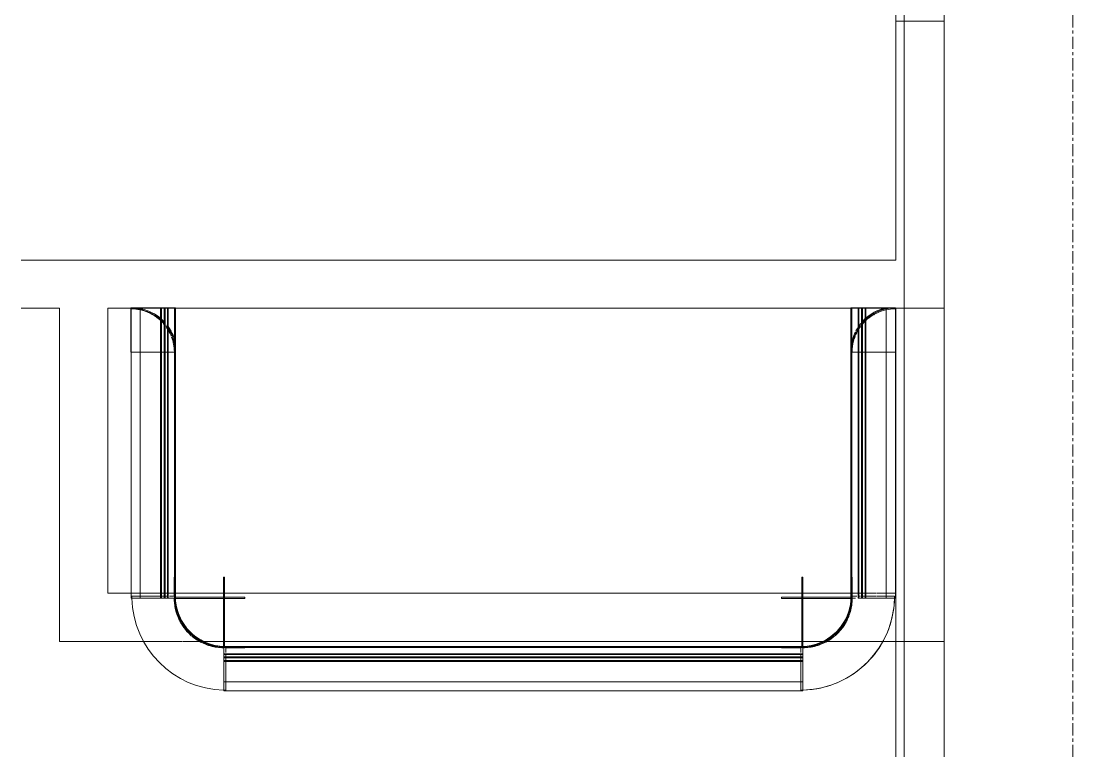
# Model space of a CAD drawing. Header units: millimetres. Extents: x -21807 to 26525, y -2564 to 60640.
# Drawn here: x 2111 to 3201, y 52708 to 53464 of the extents above; entities that cross this region are included whole.
import ezdxf

# ---------------------------------------------------------------- set-up
doc = ezdxf.new("R2010")
doc.units = ezdxf.units.MM
doc.linetypes.add('Grid Line', pattern=[22.225, 12.7, -3.175, 3.175, -3.175])
for name, color, linetype, lineweight in [('A-DETL-THIN', 7, 'Continuous', 9), ('A-GENM', 7, 'Continuous', 5), ('A-WALL', 7, 'Continuous', 9), ('S-GRID', 7, 'Continuous', 9)]:
    doc.layers.add(name, color=color, linetype=linetype, lineweight=lineweight)
doc.layers.add('A-GLAZ', color=7, linetype='Continuous', lineweight=9, true_color=0x00007f)

# ---------------------------------------------------------------- blocks, each defined once
blk = doc.blocks.new('AK_OViewTuongPanel - 1000x1200-V6-MẶT BẰNG PHÂN VÙNG ÁP SUẤT')
at = {"layer": 'A-GLAZ', "color": 7, "lineweight": 13, "true_color": 0xececf5}
for p, q in [((-515, 25), (-500, 25)), ((-500, 25), (-500, 16.4)), ((500, 25), (515, 25)), ((500, 16.4), (500, 25)), ((-515, -25), (-515, 16.4)), ((515, 16.4), (515, -25)), ((-500, -5), (-500, 5)), ((-500, 5), (-500, -5)), ((500, 5), (500, -5)), ((500, -5), (500, 5))]:
    blk.add_line(p, q, dxfattribs=at)
at = {"layer": 'A-GLAZ', "color": 7, "lineweight": 13, "true_color": 0xf3f3f9}
for p, q in [((-515, 16.4), (-515, 25)), ((515, 25), (515, 16.4))]:
    blk.add_line(p, q, dxfattribs=at)
at = {"layer": 'A-GLAZ', "color": 254, "lineweight": 13, "true_color": 0xcccce5}
for p, q in [((-515, 25), (-515, 16.4)), ((-500, 25), (-515, 25)), ((500, 25), (-500, 25)), ((-500, 16.4), (-500, 25)), ((515, 25), (500, 25)), ((500, 25), (500, 16.4)), ((515, 16.4), (515, 25)), ((-500, 5), (500, 5)), ((500, -5), (-500, -5)), ((500, -25), (-500, -25))]:
    blk.add_line(p, q, dxfattribs=at)
at = {"layer": 'A-GLAZ', "color": 254, "lineweight": 13, "true_color": 0xe0e0ef}
for p, q in [((-500, 25), (500, 25)), ((-500, 16.4), (-500, 5)), ((500, 5), (500, 16.4)), ((-500, -5), (-500, -25)), ((500, -25), (500, -5)), ((-500, -25), (-515, -25)), ((515, -25), (500, -25))]:
    blk.add_line(p, q, dxfattribs=at)
at = {"layer": 'A-GLAZ', "color": 9, "lineweight": 13, "true_color": 0xaaaad4}
for p, q in [((-515, 16.4), (-515, -25)), ((-500, -25), (-500, 16.4)), ((500, 16.4), (500, -25)), ((515, -25), (515, 16.4)), ((500, 5), (-500, 5)), ((-500, 5), (-500, -5)), ((500, -5), (500, 5)), ((-500, -5), (500, -5)), ((-515, -25), (-500, -25)), ((-500, -25), (500, -25)), ((500, -25), (515, -25))]:
    blk.add_line(p, q, dxfattribs=at)
blk = doc.blocks.new('AK-SGS-M3-A_rvt-1-MẶT BẰNG PHÂN VÙNG ÁP SUẤT')
at = {"layer": 'A-WALL', "color": 7, "lineweight": 13, "true_color": 0xf3f3f3}
for p, q in [((3017.8, 53479.4), (3017.8, 53464.4)), ((3026.4, 53464.4), (3017.8, 53464.4)), ((3017.8, 52871.9), (3017.8, 52821.9))]:
    blk.add_line(p, q, dxfattribs=at)
at = {"layer": 'A-WALL', "color": 7, "lineweight": 13, "true_color": 0xececec}
for p, q in [((3017.8, 53464.4), (3017.8, 53479.4)), ((3026.4, 53464.4), (3017.8, 53464.4)), ((3067.8, 53464.4), (3026.4, 53464.4)), ((2256, 53166.9), (2259.6, 53166.9)), ((2261.2, 53166.9), (2263.3, 53166.9)), ((2979.5, 53166.9), (2981.7, 53166.9)), ((2983.2, 53166.9), (2986.8, 53166.9)), ((3017.8, 53166.9), (3017.8, 52871.9)), ((3017.8, 53166.9), (3017.8, 52871.9)), ((3017.8, 53166.9), (3026.4, 53166.9)), ((3026.4, 52821.9), (3017.8, 52821.9))]:
    blk.add_line(p, q, dxfattribs=at)
at = {"layer": 'A-WALL', "color": 254, "lineweight": 13, "true_color": 0xe0e0e0}
for p, q in [((3067.8, 53479.4), (3067.8, 53464.4)), ((3017.8, 53464.4), (3017.8, 53216.9)), ((3067.8, 53464.4), (3026.4, 53464.4)), ((3017.8, 53216.9), (2111.4, 53216.9)), ((2111.4, 53166.9), (2151.4, 53166.9)), ((2151.4, 53166.9), (2151.4, 52871.9)), ((2201.4, 53166.9), (2225.3, 53166.9)), ((2201.4, 52871.9), (2201.4, 53166.9)), ((2271.4, 53166.9), (2971.4, 53166.9)), ((3026.4, 53166.9), (3067.8, 53166.9)), ((3067.8, 52821.9), (3067.8, 53166.9)), ((3067.8, 52821.9), (3067.8, 53166.9)), ((2151.4, 52821.9), (2151.4, 52871.9)), ((2225.4, 52871.9), (2201.4, 52871.9)), ((2321.6, 52871.9), (2271.4, 52871.9)), ((2920.4, 52871.9), (2322.4, 52871.9)), ((2971.4, 52871.9), (2921.3, 52871.9)), ((2151.4, 52821.9), (2239.6, 52821.9)), ((2301.3, 52821.9), (2321.3, 52821.9)), ((2322.3, 52821.9), (2920.5, 52821.9)), ((2921.5, 52821.9), (2941.6, 52821.9)), ((3003.3, 52821.9), (3017.8, 52821.9)), ((3017.8, 52821.9), (3017.8, 52656.9)), ((3067.8, 52821.9), (3026.4, 52821.9))]:
    blk.add_line(p, q, dxfattribs=at)
at = {"layer": 'A-WALL', "color": 254, "lineweight": 13, "true_color": 0xcccccc}
for p, q in [((3017.8, 53464.4), (3017.8, 53216.9)), ((3067.8, 53166.9), (3067.8, 53464.4)), ((3017.8, 53216.9), (2111.4, 53216.9)), ((2111.4, 53166.9), (2151.4, 53166.9)), ((2151.4, 53166.9), (2151.4, 52871.9)), ((2201.4, 53166.9), (2225.3, 53166.9)), ((2201.4, 52871.9), (2201.4, 53166.9)), ((2271.4, 53166.9), (2971.4, 53166.9)), ((3017.8, 53166.9), (3017.8, 52656.9)), ((3017.8, 53166.9), (3017.8, 52871.9)), ((3026.4, 53166.9), (3017.8, 53166.9)), ((2151.4, 52871.9), (2151.4, 52821.9)), ((2225.4, 52871.9), (2201.4, 52871.9)), ((2971.4, 52871.9), (2271.4, 52871.9)), ((2151.4, 52821.9), (2239.6, 52821.9)), ((2301.3, 52821.9), (2941.6, 52821.9)), ((3003.3, 52821.9), (3017.8, 52821.9)), ((3017.8, 52821.9), (3026.4, 52821.9)), ((3067.8, 52656.9), (3067.8, 52821.9))]:
    blk.add_line(p, q, dxfattribs=at)
at = {"layer": 'A-WALL', "color": 253, "lineweight": 13, "true_color": 0xaaaaaa}
for p, q in [((3067.8, 52656.9), (3067.8, 53464.4)), ((3067.8, 53166.9), (3026.4, 53166.9)), ((3067.8, 52821.9), (3067.8, 53166.9)), ((3026.4, 52821.9), (3067.8, 52821.9))]:
    blk.add_line(p, q, dxfattribs=at)
at = {"layer": 'A-WALL', "color": 254, "lineweight": 13, "true_color": 0xe6e6e6}
for p, q in [((2225.4, 53166.9), (2235, 53166.9)), ((2235, 53166.9), (2244.8, 53166.9)), ((2244.8, 53166.9), (2253.7, 53166.9)), ((2253.7, 53166.9), (2256, 53166.9)), ((2264, 53166.9), (2266.8, 53166.9)), ((2266.8, 53166.9), (2270.2, 53166.9)), ((2972.6, 53166.9), (2976.1, 53166.9)), ((2976.1, 53166.9), (2978.8, 53166.9)), ((2986.8, 53166.9), (2989.1, 53166.9)), ((2989.1, 53166.9), (2998, 53166.9)), ((2998, 53166.9), (3017.4, 53166.9)), ((2259.6, 52871.9), (2256, 52871.9)), ((2263.3, 52871.9), (2261.2, 52871.9)), ((2981.6, 52871.9), (2979.5, 52871.9)), ((2986.8, 52871.9), (2983.2, 52871.9))]:
    blk.add_line(p, q, dxfattribs=at)
at = {"layer": 'A-WALL', "color": 7, "lineweight": 13, "true_color": 0xf0f0f0}
for p, q in [((2226.4, 53166.9), (2228, 53166.9)), ((2256, 53166.9), (2259.6, 53166.9)), ((2261.2, 53166.9), (2263.3, 53166.9)), ((2979.5, 53166.9), (2981.7, 53166.9)), ((2983.2, 53166.9), (2986.8, 53166.9)), ((3007.9, 53166.9), (3015.8, 53166.9))]:
    blk.add_line(p, q, dxfattribs=at)
at = {"layer": 'A-WALL', "color": 7, "lineweight": 13, "true_color": 0xededed}
for p, q in [((2228, 53166.9), (2235, 53166.9)), ((2235, 53166.9), (2244.8, 53166.9)), ((2244.8, 53166.9), (2253.7, 53166.9)), ((2253.7, 53166.9), (2256, 53166.9)), ((2264, 53166.9), (2266.8, 53166.9)), ((2266.8, 53166.9), (2270.2, 53166.9)), ((2972.6, 53166.9), (2976.1, 53166.9)), ((2976.1, 53166.9), (2978.8, 53166.9)), ((2986.8, 53166.9), (2989.1, 53166.9)), ((2989.1, 53166.9), (2998, 53166.9)), ((2998, 53166.9), (3007, 53166.9)), ((3015.8, 53166.9), (3017.4, 53166.9)), ((2259.6, 52871.9), (2256, 52871.9)), ((2263.3, 52871.9), (2261.2, 52871.9)), ((2981.6, 52871.9), (2979.5, 52871.9)), ((2986.8, 52871.9), (2983.2, 52871.9))]:
    blk.add_line(p, q, dxfattribs=at)
at = {"layer": 'A-WALL', "color": 254, "lineweight": 13, "true_color": 0xdcdcdc}
for p, q in [((2244.7, 52871.9), (2225.4, 52871.9)), ((2253.6, 52871.9), (2244.8, 52871.9)), ((2256, 52871.9), (2253.7, 52871.9)), ((2266.7, 52871.9), (2264, 52871.9)), ((2270.2, 52871.9), (2266.8, 52871.9)), ((2976, 52871.9), (2972.6, 52871.9)), ((2978.8, 52871.9), (2976.1, 52871.9)), ((2989, 52871.9), (2986.8, 52871.9)), ((2997.1, 52871.9), (2989.1, 52871.9)), ((3007.7, 52871.9), (2998, 52871.9)), ((3017.4, 52871.9), (3007.9, 52871.9)), ((2239.6, 52821.9), (2278.4, 52821.9)), ((2278.9, 52821.9), (2301.3, 52821.9)), ((2941.6, 52821.9), (3003.3, 52821.9))]:
    blk.add_line(p, q, dxfattribs=at)
at = {"layer": 'A-WALL', "color": 254, "lineweight": 13, "true_color": 0xe8e8e8}
for p, q in [((2244.7, 52871.9), (2225.4, 52871.9)), ((2253.6, 52871.9), (2244.8, 52871.9)), ((2256, 52871.9), (2253.7, 52871.9)), ((2266.7, 52871.9), (2264, 52871.9)), ((2270.2, 52871.9), (2266.8, 52871.9)), ((2976, 52871.9), (2972.6, 52871.9)), ((2978.8, 52871.9), (2976.1, 52871.9)), ((2989, 52871.9), (2986.8, 52871.9)), ((2997.1, 52871.9), (2989.1, 52871.9)), ((3007.7, 52871.9), (2998, 52871.9)), ((3017.4, 52871.9), (3007.9, 52871.9)), ((2239.6, 52821.9), (2278.4, 52821.9)), ((2278.9, 52821.9), (2297.7, 52821.9)), ((2299.7, 52821.9), (2301.3, 52821.9)), ((2941.6, 52821.9), (2943.2, 52821.9)), ((2945.1, 52821.9), (3003.3, 52821.9))]:
    blk.add_line(p, q, dxfattribs=at)
at = {"layer": 'A-GLAZ', "color": 9, "lineweight": 13, "true_color": 0xaaaad4, "rotation": 89.99999999999993}
blk.add_blockref('AK_OViewTuongPanel - 1000x1200-V6-MẶT BẰNG PHÂN VÙNG ÁP SUẤT', (3042.8, 53979.4), dxfattribs=at)
blk = doc.blocks.new('AK_ThanhNoiGocVuong - Thanh nhôm trục góc ngoài-V116-MẶT BẰNG PHÂN VÙNG ÁP SUẤT')
at = {"layer": 'A-GENM', "color": 254, "true_color": 0xe6e6e6}
for p, q in [((-2.2, 51.1), (-22.1, 51.1)), ((-22.1, 51.1), (-22.1, 50)), ((-22.1, 50), (-2.2, 50)), ((50, -2.2), (50, -22.1)), ((51.1, -22.1), (51.1, -2.2)), ((50, -22.1), (51.1, -22.1))]:
    blk.add_line(p, q, dxfattribs=at)
at = {"layer": 'A-GENM', "color": 7, "true_color": 0xf3f3f3}
for p, q in [((-22.1, 50), (-22.1, 51.1)), ((-22.1, 51.1), (-5.5, 51.1)), ((-5.5, 50), (-22.1, 50)), ((50, -22.1), (50, -2.2)), ((51.1, -2.2), (51.1, -22.1)), ((51.1, -22.1), (50, -22.1))]:
    blk.add_line(p, q, dxfattribs=at)
at = {"layer": 'A-GENM', "color": 7, "true_color": 0xf6f6f6}
for p, q in [((-5.5, 51.1), (-2.2, 51.1)), ((-2.2, 50), (-5.5, 50)), ((51.1, 0), (50, 0))]:
    blk.add_line(p, q, dxfattribs=at)
at = {"layer": 'A-GENM', "color": 254, "true_color": 0xcccccc}
for p, q in [((-1.1, 49.8), (-1.1, -22.1)), ((0, -22.1), (0, 49.6)), ((49.6, 0), (-22.1, 0)), ((-22.1, 0), (-22.1, -1.1)), ((-22.1, -1.1), (49.8, -1.1)), ((-1.1, -22.1), (0, -22.1))]:
    blk.add_line(p, q, dxfattribs=at)
at = {"layer": 'A-GENM', "color": 7, "true_color": 0xf1f1f1}
for p, q in [((-1.1, 0), (-1.1, 49.8)), ((0, 49.6), (0, 0)), ((-5.5, 0), (-1.1, 0)), ((-1.1, -1.1), (-5.5, -1.1)), ((-1.1, -22.1), (-1.1, -1.1)), ((0, 0), (44.5, 0)), ((44.5, -1.1), (0, -1.1)), ((0, -1.1), (0, -22.1)), ((0, -22.1), (-1.1, -22.1))]:
    blk.add_line(p, q, dxfattribs=at)
at = {"layer": 'A-GENM', "color": 254, "true_color": 0xdcdcdc}
for p, q in [((0, 51.1), (0, 50)), ((50, 0), (51.1, 0))]:
    blk.add_line(p, q, dxfattribs=at)
at = {"layer": 'A-GENM', "color": 7, "true_color": 0xf7f7f7}
blk.add_line((0, 50), (0, 51.1), dxfattribs=at)
at = {"layer": 'A-GENM', "color": 254, "true_color": 0xeaeaea}
for p, q in [((-22.1, -1.1), (-22.1, 0)), ((-22.1, 0), (-5.5, 0)), ((-5.5, -1.1), (-22.1, -1.1)), ((44.5, 0), (49.6, 0)), ((49.8, -1.1), (44.5, -1.1))]:
    blk.add_line(p, q, dxfattribs=at)
at = {"layer": 'A-GENM', "color": 254, "true_color": 0xe6e6e6}
for start, end in [(74.4984, 90), (360, 15.4833)]:
    blk.add_arc((0, 0), 51.1, start, end, dxfattribs=at)
at = {"layer": 'A-GENM', "color": 7, "true_color": 0xf1f1f1}
for start, end in [(69.9713, 89.9757), (60, 65.0287), (45, 60), (40.897, 45), (36.9757, 39.3833), (30.1876, 35.9681)]:
    blk.add_arc((0, 0), 51.1, start, end, dxfattribs=at)
at = {"layer": 'A-GENM', "color": 254, "true_color": 0xdcdcdc}
for radius, start, end in [(50, 70.5042, 90), (51.1, 41.7004, 74.4984), (50, 22.7268, 64.9276), (51.1, 24.6434, 40.1115), (50, 0, 22.5), (51.1, 15.4833, 22.5)]:
    blk.add_arc((0, 0), radius, start, end, dxfattribs=at)
at = {"layer": 'A-GENM', "color": 7, "true_color": 0xf4f4f4}
for radius, start, end in [(50, 75.4939, 90), (50, 71.1944, 74.3474), (51.1, 65.2067, 69.4172), (50, 60, 62.0347), (50, 55.2207, 60), (50, 51.6362, 54.3097), (50, 35.5226, 49.922), (50, 26.3749, 34.7793)]:
    blk.add_arc((0, 0), radius, start, end, dxfattribs=at)
at = {"layer": 'A-GENM', "color": 254, "true_color": 0xcccccc}
blk.add_arc((0, 0), 50, 68.6181, 70.5042, dxfattribs=at)
at = {"layer": 'A-GENM', "color": 7, "true_color": 0xececec}
blk.add_arc((0, 0), 50, 65.0287, 69.9713, dxfattribs=at)
at = {"layer": 'A-GENM', "color": 254, "true_color": 0xeaeaea}
for radius, start, end in [(51.1, 26.2087, 29.2521), (50, 20.0287, 24.9713), (51.1, 15.5362, 20.0287), (51.1, 360, 15)]:
    blk.add_arc((0, 0), radius, start, end, dxfattribs=at)
at = {"layer": 'A-GENM', "color": 7, "true_color": 0xf0f0f0}
for radius, start, end in [(51.1, 22.5, 24.4318), (50, 15.6526, 18.579), (50, 4.3495, 14.7103), (50, 360, 4.2309)]:
    blk.add_arc((0, 0), radius, start, end, dxfattribs=at)
blk = doc.blocks.new('AK_BoGocTrongTran - Thanh nhôm C có chân-V117-MẶT BẰNG PHÂN VÙNG ÁP SUẤT')
at = {"layer": 'A-GENM', "color": 254, "true_color": 0xcccccc}
for p, q in [((0, 0), (9.5, 0)), ((0, 0), (0, -254.8)), ((30.6, 0), (9.5, 0)), ((9.5, -254.8), (9.5, 0)), ((30.6, 0), (34.2, 0)), ((30.6, -254.8), (30.6, 0)), ((34.2, 0), (34.9, 0)), ((34.2, 0), (34.2, -254.8)), ((34.9, 0), (37.9, 0)), ((34.9, -254.8), (34.9, 0)), ((37.9, 0), (38.6, 0)), ((37.9, -254.8), (37.9, 0)), ((38.6, 0), (38.6, -254.8)), ((43, 0), (41.3, 0)), ((46, -254.8), (46, 0)), ((46, -254.8), (46, -1.6)), ((46, -254.8), (46, -1.6))]:
    blk.add_line(p, q, dxfattribs=at)
at = {"layer": 'A-GENM', "color": 254, "true_color": 0xe6e6e6}
for p, q in [((2.1, 0), (11.6, 0)), ((12.4, 0), (19.5, 0)), ((20.4, 0), (22.5, 0)), ((22.7, 0), (29.9, 0)), ((34.5, 0), (34.8, 0)), ((41.7, 0), (43.5, 0)), ((46, 0), (45, 0)), ((45, 0), (46, 0)), ((45, -2.1), (45, -0.3)), ((45, -2.1), (45, -0.3)), ((45, -2.1), (45, -254.8)), ((46, -254.8), (46, -1.6)), ((31.4, -300.9), (31.4, -254.8)), ((34.5, -300.9), (34.5, -254.8)), ((35.2, -300.9), (35.2, -254.8)), ((45, -300.9), (45, -255)), ((45, -300.9), (45, -255)), ((29.9, -300.9), (0, -300.9)), ((31.4, -300.9), (30.6, -300.9)), ((30.8, -300.9), (34.3, -300.9)), ((31.4, -300.9), (34.2, -300.9)), ((35.2, -300.9), (34.8, -300.9)), ((35.2, -300.9), (37.9, -300.9)), ((35.7, -300.9), (38.1, -300.9)), ((45, -300.9), (39, -300.9)), ((45, -300.9), (46, -300.9)), ((46, -300.9), (45, -300.9))]:
    blk.add_line(p, q, dxfattribs=at)
at = {"layer": 'A-GENM', "color": 254, "true_color": 0xdcdcdc}
for p, q in [((30.6, 0), (31, 0)), ((32.3, 0), (30.8, 0)), ((31, 0), (31.4, 0)), ((34.2, 0), (31.4, 0)), ((31.4, -254.8), (31.4, 0)), ((34.5, -254.8), (34.5, 0)), ((34.8, 0), (35.2, 0)), ((37.9, 0), (35.2, 0)), ((35.2, -254.8), (35.2, 0)), ((38.1, 0), (35.7, 0)), ((44.4, 0), (43, 0)), ((46, 0), (44.8, 0)), ((46, -1.6), (46, 0)), ((46, -1.6), (46, 0)), ((45, -254.8), (45, -2.1)), ((45, -254.8), (45, -2.1)), ((0, -254.8), (0, -300.9)), ((9.5, -300.9), (9.5, -254.8)), ((30.6, -300.9), (30.6, -254.8)), ((34.2, -254.8), (34.2, -300.9)), ((34.9, -300.9), (34.9, -254.8)), ((37.9, -300.9), (37.9, -254.8)), ((38.6, -254.8), (38.6, -300.9)), ((46, -300.9), (46, -254.8)), ((46, -300.9), (46, -254.8)), ((46, -300.9), (46, -254.8)), ((9.5, -300.9), (0, -300.9)), ((9.5, -300.9), (30.6, -300.9)), ((34.2, -300.9), (30.6, -300.9)), ((34.9, -300.9), (34.2, -300.9)), ((37.9, -300.9), (34.9, -300.9)), ((38.6, -300.9), (37.9, -300.9)), ((38.9, -300.9), (46, -300.9))]:
    blk.add_line(p, q, dxfattribs=at)
at = {"layer": 'A-GENM', "color": 7, "true_color": 0xececec}
for p, q in [((36, 0), (38.1, 0)), ((46, 0), (45, 0)), ((46, -1.6), (46, 0)), ((45, -0.3), (45, -2.1)), ((45, -255), (45, -300.9)), ((46, -300.9), (46, -254.8)), ((34.4, -300.9), (31.8, -300.9)), ((34.8, -300.9), (34.5, -300.9)), ((38.1, -300.9), (36, -300.9)), ((45, -300.9), (46, -300.9))]:
    blk.add_line(p, q, dxfattribs=at)
blk = doc.blocks.new('AK_BoGocTrongTran - Thanh nhôm C có chân-V118-MẶT BẰNG PHÂN VÙNG ÁP SUẤT')
at = {"layer": 'A-GENM', "color": 254, "true_color": 0xcccccc}
for p, q in [((0, 0), (9.5, 0)), ((0, 0), (0, -600)), ((30.6, 0), (9.5, 0)), ((9.5, -600), (9.5, 0)), ((30.6, 0), (34.2, 0)), ((30.6, -600), (30.6, 0)), ((34.2, 0), (34.9, 0)), ((34.2, 0), (34.2, -600)), ((34.9, 0), (37.9, 0)), ((34.9, -600), (34.9, 0)), ((37.9, 0), (38.6, 0)), ((37.9, -600), (37.9, 0)), ((38.6, 0), (38.6, -600)), ((44.5, 0), (38.9, 0)), ((46, -600), (46, 0)), ((46, -600), (46, 0)), ((46, -600), (46, 0)), ((9.5, -600), (0, -600)), ((9.5, -600), (30.6, -600)), ((34.2, -600), (30.6, -600)), ((34.9, -600), (34.2, -600)), ((37.9, -600), (34.9, -600)), ((38.6, -600), (37.9, -600)), ((38.9, -600), (44.5, -600))]:
    blk.add_line(p, q, dxfattribs=at)
at = {"layer": 'A-GENM', "color": 254, "true_color": 0xdcdcdc}
for p, q in [((0, 0), (29.9, 0)), ((30.6, 0), (31.4, 0)), ((34.3, 0), (30.8, 0)), ((34.2, 0), (31.4, 0)), ((31.4, -600), (31.4, 0)), ((34.5, -600), (34.5, 0)), ((34.8, 0), (35.2, 0)), ((37.9, 0), (35.2, 0)), ((35.2, -600), (35.2, 0)), ((38.1, 0), (35.7, 0)), ((46, 0), (44.8, 0)), ((45, -597.9), (45, -2.1)), ((45, -597.9), (45, -2.1)), ((29.9, -600), (0, -600)), ((31.4, -600), (30.6, -600)), ((30.8, -600), (34.3, -600)), ((31.4, -600), (34.2, -600)), ((35.2, -600), (34.8, -600)), ((35.2, -600), (37.9, -600)), ((35.7, -600), (38.1, -600)), ((44.8, -600), (46, -600))]:
    blk.add_line(p, q, dxfattribs=at)
at = {"layer": 'A-GENM', "color": 254, "true_color": 0xe6e6e6}
for p, q in [((31.8, 0), (32.6, 0)), ((34.5, 0), (34.8, 0)), ((41.7, 0), (43.5, 0)), ((46, 0), (45, 0)), ((45, 0), (46, 0)), ((45, -2.1), (45, -0.3)), ((45, -2.1), (45, -0.3)), ((45, -2.1), (45, -597.9)), ((46, -598.5), (46, -1.5)), ((45, -599.7), (45, -597.9)), ((45, -599.7), (45, -597.9)), ((32.6, -600), (31.8, -600)), ((34.8, -600), (34.5, -600)), ((43.5, -600), (41.7, -600)), ((45, -600), (46, -600)), ((46, -600), (45, -600))]:
    blk.add_line(p, q, dxfattribs=at)
at = {"layer": 'A-GENM', "color": 7, "true_color": 0xececec}
for p, q in [((36, 0), (38.1, 0)), ((46, 0), (45, 0)), ((46, -1.5), (46, 0)), ((45, -0.3), (45, -2.1)), ((45, -597.9), (45, -599.7)), ((46, -600), (46, -598.5)), ((38.1, -600), (36, -600)), ((45, -600), (46, -600))]:
    blk.add_line(p, q, dxfattribs=at)
blk = doc.blocks.new('AK_MiengBoGocNgoai - Miếng bo góc ngoài-V119-MẶT BẰNG PHÂN VÙNG ÁP SUẤT')
at = {"layer": 'A-GENM', "color": 7, "true_color": 0xececec}
for p, q in [((0, 52.2), (1, 52.2)), ((7.8, 52.2), (9.9, 52.2)), ((11.5, 52.2), (13.1, 52.2)), ((13.3, 52.2), (13.9, 52.2)), ((13.9, 52.2), (15.2, 52.2)), ((-52.2, -9.8), (-52.2, -7.8)), ((-52.2, -13.1), (-52.2, -11.5)), ((-52.2, -15.2), (-52.2, -13.9))]:
    blk.add_line(p, q, dxfattribs=at)
at = {"layer": 'A-GENM', "color": 254, "true_color": 0xdcdcdc}
for p, q in [((4.2, 52.2), (1.5, 52.2)), ((6, 52.2), (4.3, 52.2)), ((17.4, 52.2), (15.1, 52.2)), ((26.3, 52.2), (17.4, 52.2)), ((45, 52.2), (26.4, 52.2)), ((-52.2, -1.5), (-52.2, -4.2)), ((-52.2, -4.2), (-52.2, -6)), ((-52.2, -15.6), (-52.2, -17.3)), ((-52.2, -17.4), (-52.2, -25.5)), ((-52.2, -26.3), (-52.2, -36.2)), ((-52.2, -36.3), (-52.2, -45))]:
    blk.add_line(p, q, dxfattribs=at)
at = {"layer": 'A-GENM', "color": 254, "true_color": 0xe6e6e6}
for p, q in [((2.5, 52.2), (4.2, 52.2)), ((4.2, 52.2), (5.8, 52.2)), ((9.9, 52.2), (7.7, 52.2)), ((15.1, 52.2), (11.5, 52.2)), ((15.2, 52.2), (17.4, 52.2)), ((17.4, 52.2), (22.5, 52.2)), ((23, 52.2), (26.3, 52.2)), ((26.4, 52.2), (33.3, 52.2)), ((33.6, 52.2), (45, 52.2)), ((-52.2, -1), (-52.2, 0)), ((-52.2, -4.2), (-52.2, -2.5)), ((-52.2, -5.8), (-52.2, -4.2)), ((-52.2, -7.7), (-52.2, -9.8)), ((-52.2, -11.5), (-52.2, -15.1)), ((-52.2, -17.3), (-52.2, -15.2)), ((-52.2, -22.5), (-52.2, -17.4)), ((-52.2, -25.5), (-52.2, -23)), ((-52.2, -33.3), (-52.2, -26.3)), ((-52.2, -36.3), (-52.2, -33.6)), ((-52.2, -45), (-52.2, -36.3))]:
    blk.add_line(p, q, dxfattribs=at)
at = {"layer": 'A-GENM', "color": 254, "true_color": 0xcccccc, "flags": 128}
blk.add_lwpolyline([(-52.2, 0), (-50.1, 0), (-48, 0.2), (-46, 0.4), (-43.9, 0.7), (-41.8, 1), (-39.8, 1.5), (-37.8, 2), (-35.8, 2.6), (-33.8, 3.3), (-31.9, 4.1), (-30, 5), (-28.1, 5.9), (-26.3, 6.9), (-24.5, 8), (-22.7, 9.1), (-21, 10.3), (-19.4, 11.6), (-17.8, 13), (-16.2, 14.4), (-14.8, 15.8), (-13.3, 17.4), (-12, 18.9), (-10.7, 20.6), (-9.4, 22.3), (-8.3, 24), (-7.2, 25.8), (-6.2, 27.6), (-5.2, 29.5), (-4.3, 31.4), (-3.5, 33.3), (-2.8, 35.2), (-2.2, 37.2), (-1.6, 39.2), (-1.2, 41.3), (-0.8, 43.3), (-0.4, 45.4), (-0.2, 47.5), (-0.1, 49.5), (0, 51.6), (0, 52.2)], dxfattribs=at)
at = {"layer": 'A-GENM', "color": 254, "true_color": 0xcccccc}
for radius, end in [(52.2, 359.4337), (97.2, 358.7415)]:
    blk.add_arc((-52.2, 52.2), radius, 270, end, dxfattribs=at)
at = {"layer": 'A-GENM', "color": 254, "true_color": 0xdcdcdc}
for radius, start, end in [(53.2, 307.5956, 357.6791), (97.2, 324, 358.7415), (97.2, 358.7415, 0), (53.2, 272.3209, 289.0548), (53.2, 289.9499, 295.6803), (53.2, 296.5971, 306.4601), (97.2, 288, 324), (97.2, 271.2585, 288)]:
    blk.add_arc((-52.2, 52.2), radius, start, end, dxfattribs=at)
at = {"layer": 'A-GENM', "color": 7, "true_color": 0xececec}
blk.add_arc((-52.2, 52.2), 53.2, 357.6791, 359.4444, dxfattribs=at)
at = {"layer": 'A-GENM', "color": 254, "true_color": 0xe6e6e6}
for radius, start, end in [(97.2, 358.7415, 0), (53.2, 270, 272.3209), (97.2, 270, 271.2585)]:
    blk.add_arc((-52.2, 52.2), radius, start, end, dxfattribs=at)
blk = doc.blocks.new('AK_Phụ kiện Panel_Thanh phào C_J - Thanh nhôm C có chân_bo_-V120-MẶT BẰNG PHÂN VÙNG ÁP SUẤT')
at = {"layer": 'A-GENM', "color": 254, "true_color": 0xe6e6e6}
for p, q in [((3017.4, 53167.4), (3008, 53167.4)), ((2972.5, 53121.4), (2972.5, 53122.4))]:
    blk.add_line(p, q, dxfattribs=at)
at = {"layer": 'A-GENM', "color": 7, "true_color": 0xf6f6f6}
for p, q in [((3008, 53167.4), (3017.4, 53167.4)), ((2972.5, 53122.4), (2971.5, 53122.4)), ((2971.5, 53122.4), (2972.5, 53122.4))]:
    blk.add_line(p, q, dxfattribs=at)
at = {"layer": 'A-GENM', "color": 7, "true_color": 0xececec}
for p, q in [((2971.5, 53122.4), (2972.5, 53122.4)), ((2972.5, 53122.4), (2971.5, 53122.4)), ((2971.5, 53122.4), (2971.5, 53121.4)), ((2971.5, 53121.4), (2972.5, 53121.4))]:
    blk.add_line(p, q, dxfattribs=at)
at = {"layer": 'A-GENM', "color": 7, "true_color": 0xf3f3f3}
for p, q in [((2971.5, 53121.4), (2971.5, 53122.4)), ((2972.5, 53121.4), (2971.5, 53121.4))]:
    blk.add_line(p, q, dxfattribs=at)
at = {"layer": 'A-GENM', "color": 7, "true_color": 0xf0f0f0}
blk.add_line((2972.5, 53122.4), (2972.5, 53121.4), dxfattribs=at)
at = {"layer": 'A-GENM', "color": 254, "true_color": 0xe6e6e6}
for radius, start, end in [(45, 120, 130.1356), (46, 115.803, 127.7629), (45, 116.0286, 120), (46, 102.1073, 115.5945), (45, 90.1333, 115.8016), (45, 130.7593, 134.9549), (46, 128.1787, 132.7759), (46, 154.5478, 173.9712), (45, 150, 179.6023), (46, 148.746, 153.2831)]:
    blk.add_arc((3017.5, 53122.4), radius, start, end, dxfattribs=at)
at = {"layer": 'A-GENM', "color": 7, "true_color": 0xf3f3f3}
for radius, start, end in [(45, 120.0229, 129.0166), (45, 115.8834, 119.9469), (45, 94.5934, 115.6687), (46, 141.2166, 146.2455), (46, 132.1843, 138.4035), (45, 129.5076, 133.2151), (45, 158.2406, 163.8184), (45, 150, 156.5489), (46, 170.0801, 180), (45, 167.0317, 179.2182)]:
    blk.add_arc((3017.5, 53122.4), radius, start, end, dxfattribs=at)
at = {"layer": 'A-GENM', "color": 7, "true_color": 0xf0f0f0}
for radius, start, end in [(46, 115.1203, 127.7518), (46, 103.8187, 114.963), (46, 128.1541, 132.1843), (46, 154.3634, 165.9064), (46, 147.8876, 153.1725), (45, 165, 167.0317)]:
    blk.add_arc((3017.5, 53122.4), radius, start, end, dxfattribs=at)
at = {"layer": 'A-GENM', "color": 7, "true_color": 0xf4f4f4}
blk.add_arc((3017.5, 53122.4), 46, 102.1003, 103.8187, dxfattribs=at)
at = {"layer": 'A-GENM', "color": 7, "true_color": 0xf6f6f6}
for start, end in [(90.1288, 94.5934), (143.4341, 147.9761), (135, 140.1302)]:
    blk.add_arc((3017.5, 53122.4), 45, start, end, dxfattribs=at)
at = {"layer": 'A-GENM', "color": 7, "true_color": 0xececec}
for radius, start, end in [(46, 143.0135, 147.3349), (45, 144.2985, 148.2426), (46, 132.7759, 139.87), (45, 134.9549, 141.4295), (46, 174.9756, 180)]:
    blk.add_arc((3017.5, 53122.4), radius, start, end, dxfattribs=at)
blk = doc.blocks.new('AK_MiengBoGocTrong - AK_MiengBoGocTrong-V121-MẶT BẰNG PHÂN VÙNG ÁP SUẤT')
at = {"layer": 'A-GENM', "color": 254, "true_color": 0xdcdcdc}
for p, q in [((-46.1, 0), (-45, 0)), ((-10, 0), (0, 0)), ((-45, 0), (-40.5, 0)), ((-40.5, 0), (-10, 0)), ((0, 0), (0, -19.5)), ((0, -46.1), (-46.1, -46.1))]:
    blk.add_line(p, q, dxfattribs=at)
at = {"layer": 'A-GENM', "color": 254, "true_color": 0xcccccc}
for p, q in [((0, 0), (-46.1, 0)), ((-46.1, 0), (-46.1, -46.1)), ((0, -46.1), (0, 0)), ((-46.1, -46.1), (0, -46.1))]:
    blk.add_line(p, q, dxfattribs=at)
at = {"layer": 'A-GENM', "color": 254, "true_color": 0xe6e6e6}
for p, q in [((-46.1, -30.7), (-46.1, -0.1)), ((0, -19.5), (0, -27.1)), ((0, -28.5), (0, -30.6)), ((-46.1, -44.9), (-46.1, -38.7)), ((0, -38.9), (0, -40.5)), ((0, -41.7), (0, -45)), ((0, -45), (0, -46.1))]:
    blk.add_line(p, q, dxfattribs=at)
at = {"layer": 'A-GENM', "color": 7, "true_color": 0xececec}
for p, q in [((-46.1, -34.3), (-46.1, -30.7)), ((0, -30.9), (0, -34.4)), ((-46.1, -38), (-46.1, -35.8)), ((0, -35.9), (0, -38.2))]:
    blk.add_line(p, q, dxfattribs=at)
at = {"layer": 'A-GENM', "color": 254, "true_color": 0xe6e6e6}
for start, end in [(180.1288, 205.6194), (205.8834, 210), (210, 218.9655), (219.5076, 223.2151), (240, 246.4835), (248.2406, 255), (255, 269.2182)]:
    blk.add_arc((0, 0), 45, start, end, dxfattribs=at)
at = {"layer": 'A-GENM', "color": 7, "true_color": 0xececec}
for start, end in [(225, 230.1302), (233.4341, 237.9761)]:
    blk.add_arc((0, 0), 45, start, end, dxfattribs=at)
blk = doc.blocks.new('AK_ThanhNoiGocVuong - Thanh nhôm trục góc ngoài-V122-MẶT BẰNG PHÂN VÙNG ÁP SUẤT')
at = {"layer": 'A-GENM', "color": 254, "true_color": 0xcccccc}
for p, q in [((-1.1, 22.1), (-1.1, -49.8)), ((0, 22.1), (-1.1, 22.1)), ((0, -49.6), (0, 22.1)), ((49.8, 1.1), (-22.1, 1.1)), ((-22.1, 1.1), (-22.1, 0)), ((-22.1, 0), (49.6, 0))]:
    blk.add_line(p, q, dxfattribs=at)
at = {"layer": 'A-GENM', "color": 7, "true_color": 0xf1f1f1}
for p, q in [((-1.1, 1.1), (-1.1, 22.1)), ((-1.1, 22.1), (0, 22.1)), ((0, 22.1), (0, 1.1)), ((-5.5, 1.1), (-1.1, 1.1)), ((-1.1, 0), (-5.5, 0)), ((0, 1.1), (44.5, 1.1)), ((44.5, 0), (0, 0)), ((-1.1, -49.8), (-1.1, 0)), ((0, 0), (0, -49.6))]:
    blk.add_line(p, q, dxfattribs=at)
at = {"layer": 'A-GENM', "color": 254, "true_color": 0xe6e6e6}
for p, q in [((51.1, 22.1), (50, 22.1)), ((50, 22.1), (50, 2.2)), ((51.1, 2.2), (51.1, 22.1)), ((-2.2, -50), (-22.1, -50)), ((-22.1, -50), (-22.1, -51.1)), ((-22.1, -51.1), (-2.2, -51.1))]:
    blk.add_line(p, q, dxfattribs=at)
at = {"layer": 'A-GENM', "color": 7, "true_color": 0xf3f3f3}
for p, q in [((50, 2.2), (50, 22.1)), ((50, 22.1), (51.1, 22.1)), ((51.1, 22.1), (51.1, 2.2)), ((-22.1, -51.1), (-22.1, -50)), ((-22.1, -50), (-5.5, -50)), ((-5.5, -51.1), (-22.1, -51.1))]:
    blk.add_line(p, q, dxfattribs=at)
at = {"layer": 'A-GENM', "color": 254, "true_color": 0xeaeaea}
for p, q in [((-22.1, 0), (-22.1, 1.1)), ((-22.1, 1.1), (-5.5, 1.1)), ((-5.5, 0), (-22.1, 0)), ((44.5, 1.1), (49.8, 1.1)), ((49.6, 0), (44.5, 0))]:
    blk.add_line(p, q, dxfattribs=at)
at = {"layer": 'A-GENM', "color": 254, "true_color": 0xdcdcdc}
for p, q in [((51.1, 0), (50, 0)), ((0, -50), (0, -51.1))]:
    blk.add_line(p, q, dxfattribs=at)
at = {"layer": 'A-GENM', "color": 7, "true_color": 0xf6f6f6}
for p, q in [((50, 0), (51.1, 0)), ((-5.5, -50), (-2.2, -50)), ((-2.2, -51.1), (-5.5, -51.1))]:
    blk.add_line(p, q, dxfattribs=at)
at = {"layer": 'A-GENM', "color": 7, "true_color": 0xf7f7f7}
blk.add_line((0, -51.1), (0, -50), dxfattribs=at)
at = {"layer": 'A-GENM', "color": 254, "true_color": 0xdcdcdc}
for radius, start, end in [(50, 337.5, 0), (50, 300.2583, 337.2732), (51.1, 319.8885, 335.3566), (51.1, 337.5, 344.5167), (51.1, 292.5, 318.2996), (50, 295.0724, 299.3187), (50, 270, 289.4958), (51.1, 285.5016, 292.5)]:
    blk.add_arc((0, 0), radius, start, end, dxfattribs=at)
at = {"layer": 'A-GENM', "color": 7, "true_color": 0xf0f0f0}
for radius, start, end in [(50, 345.2897, 360), (51.1, 335.5682, 337.5), (50, 341.421, 344.3474)]:
    blk.add_arc((0, 0), radius, start, end, dxfattribs=at)
at = {"layer": 'A-GENM', "color": 254, "true_color": 0xe6e6e6}
for start, end in [(344.5167, 0), (270, 285.5016)]:
    blk.add_arc((0, 0), 51.1, start, end, dxfattribs=at)
at = {"layer": 'A-GENM', "color": 254, "true_color": 0xeaeaea}
for radius, start, end in [(51.1, 345, 0), (50, 335.0287, 339.9713), (51.1, 339.9713, 344.4638), (51.1, 330.7479, 333.7913)]:
    blk.add_arc((0, 0), radius, start, end, dxfattribs=at)
at = {"layer": 'A-GENM', "color": 7, "true_color": 0xf4f4f4}
for radius, start, end in [(50, 315, 325.1927), (50, 325.2207, 333.6251), (50, 297.9653, 304.7793), (50, 305.6903, 308.3638), (50, 310.078, 315), (50, 270, 284.5061), (50, 285.6526, 288.8056), (51.1, 290.5828, 294.7933)]:
    blk.add_arc((0, 0), radius, start, end, dxfattribs=at)
at = {"layer": 'A-GENM', "color": 7, "true_color": 0xf1f1f1}
for start, end in [(320.6167, 329.8124), (300, 302.1168), (303.3197, 315), (315, 319.103), (270.0243, 290.0287), (294.9713, 300)]:
    blk.add_arc((0, 0), 51.1, start, end, dxfattribs=at)
at = {"layer": 'A-GENM', "color": 254, "true_color": 0xcccccc}
blk.add_arc((0, 0), 50, 289.4958, 291.3819, dxfattribs=at)
at = {"layer": 'A-GENM', "color": 7, "true_color": 0xececec}
blk.add_arc((0, 0), 50, 290.0287, 294.9713, dxfattribs=at)
blk = doc.blocks.new('AK_BoGocTrongTran - Thanh nhôm C có chân-V33-MẶT BẰNG PHÂN VÙNG ÁP SUẤT')
at = {"layer": 'A-GENM', "color": 254, "true_color": 0xcccccc}
for p, q in [((0, 0), (9.5, 0)), ((0, 0), (0, -300.9)), ((9.5, -300.9), (9.5, 0)), ((30.6, -300.9), (30.6, -46.1)), ((34.2, -46.1), (34.2, -300.9)), ((34.9, -300.9), (34.9, -46.1)), ((37.9, -300.9), (37.9, -46.1)), ((38.6, -46.1), (38.6, -300.9)), ((46, -300.9), (46, -46.1)), ((46, -300.9), (46, -46.1)), ((46, -300.9), (46, -46.1)), ((9.5, -300.9), (0, -300.9)), ((9.5, -300.9), (30.6, -300.9)), ((34.2, -300.9), (30.6, -300.9)), ((34.9, -300.9), (34.2, -300.9)), ((37.9, -300.9), (34.9, -300.9)), ((38.6, -300.9), (37.9, -300.9)), ((38.9, -300.9), (44.8, -300.9))]:
    blk.add_line(p, q, dxfattribs=at)
at = {"layer": 'A-GENM', "color": 254, "true_color": 0xe6e6e6}
for p, q in [((0, 0), (29.9, 0)), ((30.6, 0), (31.4, 0)), ((34.3, 0), (30.8, 0)), ((34.2, 0), (31.4, 0)), ((31.4, -46.1), (31.4, 0)), ((34.5, -46.1), (34.5, 0)), ((34.8, 0), (35.2, 0)), ((37.9, 0), (35.2, 0)), ((35.2, -46.1), (35.2, 0)), ((38.1, 0), (35.7, 0)), ((39, 0), (45, 0)), ((46, 0), (45, 0)), ((45, -46.1), (45, 0)), ((45, 0), (46, 0)), ((45, -46.1), (45, 0)), ((45, -46.1), (45, -298.8)), ((46, -299.4), (46, -46.1)), ((34.8, -300.9), (34.5, -300.9)), ((43.5, -300.9), (41.7, -300.9)), ((45, -300.6), (45, -298.8)), ((45, -300.6), (45, -298.8)), ((45, -300.9), (46, -300.9)), ((46, -300.9), (45, -300.9))]:
    blk.add_line(p, q, dxfattribs=at)
at = {"layer": 'A-GENM', "color": 254, "true_color": 0xdcdcdc}
for p, q in [((30.6, 0), (9.5, 0)), ((30.6, 0), (34.2, 0)), ((30.6, -46.1), (30.6, 0)), ((34.2, 0), (34.9, 0)), ((34.2, 0), (34.2, -46.1)), ((34.9, 0), (37.9, 0)), ((34.9, -46.1), (34.9, 0)), ((37.9, 0), (38.6, 0)), ((37.9, -46.1), (37.9, 0)), ((38.6, 0), (38.6, -46.1)), ((46, 0), (38.9, 0)), ((46, -46.1), (46, 0)), ((46, -46.1), (46, 0)), ((46, -46.1), (46, 0)), ((31.4, -300.9), (31.4, -46.1)), ((34.5, -300.9), (34.5, -46.1)), ((35.2, -300.9), (35.2, -46.1)), ((45, -298.8), (45, -46.1)), ((45, -298.8), (45, -46.1)), ((29.9, -300.9), (0, -300.9)), ((31.4, -300.9), (30.6, -300.9)), ((30.8, -300.9), (34.3, -300.9)), ((31.4, -300.9), (34.2, -300.9)), ((35.2, -300.9), (34.8, -300.9)), ((35.2, -300.9), (37.9, -300.9)), ((35.7, -300.9), (38.1, -300.9)), ((44.8, -300.9), (46, -300.9))]:
    blk.add_line(p, q, dxfattribs=at)
at = {"layer": 'A-GENM', "color": 7, "true_color": 0xececec}
for p, q in [((31.8, 0), (34.4, 0)), ((34.5, 0), (34.8, 0)), ((36, 0), (38.1, 0)), ((46, 0), (45, 0)), ((45, 0), (45, -46.1)), ((46, -46.1), (46, 0)), ((38.1, -300.9), (36, -300.9)), ((45, -298.8), (45, -300.6)), ((45, -300.9), (46, -300.9)), ((46, -300.9), (46, -299.4))]:
    blk.add_line(p, q, dxfattribs=at)
blk = doc.blocks.new('AK_MiengBoGocNgoai - Miếng bo góc ngoài-V123-MẶT BẰNG PHÂN VÙNG ÁP SUẤT')
at = {"layer": 'A-GENM', "color": 254, "true_color": 0xdcdcdc}
for p, q in [((-52.2, 45), (-52.2, 26.4)), ((-52.2, 26.3), (-52.2, 17.4)), ((-52.2, 17.4), (-52.2, 15.1)), ((-52.2, 6), (-52.2, 4.3)), ((-52.2, 4.2), (-52.2, 1.5)), ((1.5, -52.2), (4.2, -52.2)), ((4.2, -52.2), (6, -52.2)), ((15.1, -52.2), (17.3, -52.2)), ((17.4, -52.2), (26.3, -52.2)), ((26.3, -52.2), (36.3, -52.2)), ((36.3, -52.2), (45, -52.2))]:
    blk.add_line(p, q, dxfattribs=at)
at = {"layer": 'A-GENM', "color": 254, "true_color": 0xe6e6e6}
for p, q in [((-52.2, 33.6), (-52.2, 45)), ((-52.2, 26.4), (-52.2, 33.3)), ((-52.2, 23), (-52.2, 26.3)), ((-52.2, 17.4), (-52.2, 22.5)), ((-52.2, 15.2), (-52.2, 17.4)), ((-52.2, 15.1), (-52.2, 11.5)), ((-52.2, 9.9), (-52.2, 7.7)), ((-52.2, 4.3), (-52.2, 5.8)), ((-52.2, 2.5), (-52.2, 4.2)), ((4.2, -52.2), (2.5, -52.2)), ((5.8, -52.2), (4.2, -52.2)), ((7.7, -52.2), (9.8, -52.2)), ((11.5, -52.2), (15.1, -52.2)), ((17.3, -52.2), (15.2, -52.2)), ((22.5, -52.2), (17.4, -52.2)), ((26.3, -52.2), (23, -52.2)), ((33.3, -52.2), (26.3, -52.2)), ((36.3, -52.2), (33.6, -52.2)), ((45, -52.2), (36.3, -52.2))]:
    blk.add_line(p, q, dxfattribs=at)
at = {"layer": 'A-GENM', "color": 7, "true_color": 0xececec}
for p, q in [((-52.2, 13.9), (-52.2, 15.2)), ((-52.2, 11.5), (-52.2, 13.1)), ((-52.2, 7.8), (-52.2, 9.9)), ((-52.2, 0), (-52.2, 1)), ((1, -52.2), (0, -52.2)), ((9.8, -52.2), (7.8, -52.2)), ((13.1, -52.2), (11.5, -52.2)), ((15.2, -52.2), (13.3, -52.2))]:
    blk.add_line(p, q, dxfattribs=at)
at = {"layer": 'A-GENM', "color": 254, "true_color": 0xcccccc, "flags": 128}
blk.add_lwpolyline([(0, -52.2), (0, -50.1), (-0.2, -48), (-0.4, -46), (-0.7, -43.9), (-1, -41.8), (-1.5, -39.8), (-2, -37.8), (-2.6, -35.8), (-3.3, -33.8), (-4.1, -31.9), (-5, -30), (-5.9, -28.1), (-6.9, -26.3), (-8, -24.5), (-9.1, -22.7), (-10.3, -21), (-11.6, -19.4), (-13, -17.8), (-14.4, -16.2), (-15.8, -14.8), (-17.4, -13.3), (-18.9, -12), (-20.6, -10.7), (-22.3, -9.4), (-24, -8.3), (-25.8, -7.2), (-27.6, -6.2), (-29.5, -5.2), (-31.4, -4.3), (-33.3, -3.5), (-35.2, -2.8), (-37.2, -2.2), (-39.2, -1.6), (-41.3, -1.2), (-43.3, -0.8), (-45.4, -0.4), (-47.5, -0.2), (-49.5, -0.1), (-51.6, 0), (-52.2, 0)], dxfattribs=at)
at = {"layer": 'A-GENM', "color": 254, "true_color": 0xdcdcdc}
for radius, start, end in [(97.2, 88.7415, 90), (97.2, 1.2585, 88.7415), (53.2, 70.9452, 87.6791), (53.2, 64.3197, 70.0501), (53.2, 60.0983, 63.4029), (53.2, 53.5399, 58.7325), (53.2, 2.3209, 52.4044), (97.2, 360, 1.2585)]:
    blk.add_arc((-52.2, -52.2), radius, start, end, dxfattribs=at)
at = {"layer": 'A-GENM', "color": 254, "true_color": 0xe6e6e6}
for start, end in [(88.7415, 90), (360, 1.2585)]:
    blk.add_arc((-52.2, -52.2), 97.2, start, end, dxfattribs=at)
at = {"layer": 'A-GENM', "color": 254, "true_color": 0xcccccc}
for radius, start, end in [(97.2, 1.2585, 88.7415), (52.2, 0.5663, 89.4337)]:
    blk.add_arc((-52.2, -52.2), radius, start, end, dxfattribs=at)
at = {"layer": 'A-GENM', "color": 7, "true_color": 0xececec}
for start, end in [(87.6791, 89.4444), (0.5556, 2.3209)]:
    blk.add_arc((-52.2, -52.2), 53.2, start, end, dxfattribs=at)
blk = doc.blocks.new('AK_Phụ kiện Panel_Thanh phào C_J - Thanh nhôm C có chân_bo_-V124-MẶT BẰNG PHÂN VÙNG ÁP SUẤT')
at = {"layer": 'A-GENM', "color": 254, "true_color": 0xe6e6e6}
for p, q in [((2226.4, 53167.3), (2225.4, 53167.3)), ((2225.4, 53167.3), (2225.4, 53166.3)), ((2225.4, 53166.3), (2226.4, 53166.3)), ((2226.4, 53167.3), (2226.4, 53166.3)), ((2226.4, 53166.3), (2226.4, 53167.3))]:
    blk.add_line(p, q, dxfattribs=at)
at = {"layer": 'A-GENM', "color": 7, "true_color": 0xf0f0f0}
for p, q in [((2225.4, 53166.3), (2225.4, 53167.3)), ((2226.4, 53166.3), (2225.4, 53166.3))]:
    blk.add_line(p, q, dxfattribs=at)
at = {"layer": 'A-GENM', "color": 7, "true_color": 0xf4f4f4}
blk.add_line((2225.4, 53167.3), (2226.4, 53167.3), dxfattribs=at)
at = {"layer": 'A-GENM', "color": 7, "true_color": 0xf3f3f3}
for p, q in [((2226.4, 53166.3), (2226.4, 53167.3)), ((2226.4, 53167.3), (2226.4, 53166.3))]:
    blk.add_line(p, q, dxfattribs=at)
at = {"layer": 'A-GENM', "color": 7, "true_color": 0xececec}
blk.add_line((2271.4, 53121.3), (2271.4, 53130.8), dxfattribs=at)
at = {"layer": 'A-GENM', "color": 7, "true_color": 0xf6f6f6}
blk.add_line((2271.4, 53130.8), (2271.4, 53121.3), dxfattribs=at)
at = {"layer": 'A-GENM', "color": 254, "true_color": 0xe6e6e6}
for radius, start, end in [(46, 78.9894, 90), (45, 78.6141, 90), (46, 66.2474, 78.9009), (45, 65.438, 78.4644), (46, 63.9896, 66.0805), (45, 51.2442, 65.1984), (46, 52.4533, 63.9896), (46, 48.7285, 52.0236), (45, 47.0486, 50.6935), (45, 30, 32.473), (46, 25.8325, 33.9485), (45, 5.8714, 30), (46, 15.4797, 24.8954)]:
    blk.add_arc((2226.4, 53121.3), radius, start, end, dxfattribs=at)
at = {"layer": 'A-GENM', "color": 7, "true_color": 0xf4f4f4}
blk.add_arc((2226.4, 53121.3), 46, 85.9268, 90, dxfattribs=at)
at = {"layer": 'A-GENM', "color": 7, "true_color": 0xf3f3f3}
for radius, start, end in [(45, 79.0021, 90), (45, 77.0317, 78.9076), (45, 65.6369, 73.8184), (45, 52.2629, 65.4121), (45, 48.5553, 51.8244), (46, 43.4895, 49.8222), (45, 30.0229, 32.848), (45, 25.4297, 29.9469), (45, 9.7826, 24.3617), (46, 12.5271, 15.9085)]:
    blk.add_arc((2226.4, 53121.3), radius, start, end, dxfattribs=at)
at = {"layer": 'A-GENM', "color": 7, "true_color": 0xf0f0f0}
for radius, start, end in [(46, 79.2718, 85.9268), (46, 76.9948, 79.2273), (45, 75, 77.0317), (46, 66.3085, 76.9948), (46, 53.4286, 66.1449), (46, 50.9844, 53.0828), (46, 28.2207, 34.741), (46, 24.974, 27.5314), (46, 16.6173, 24.974)]:
    blk.add_arc((2226.4, 53121.3), radius, start, end, dxfattribs=at)
at = {"layer": 'A-GENM', "color": 7, "true_color": 0xf6f6f6}
for start, end in [(45, 48.5553), (42.1771, 44.7138), (34.3311, 38.1494), (360, 9.7826)]:
    blk.add_arc((2226.4, 53121.3), 45, start, end, dxfattribs=at)
at = {"layer": 'A-GENM', "color": 7, "true_color": 0xececec}
for radius, start, end in [(46, 42.9806, 48.7285), (45, 40.574, 47.0486), (45, 33.7609, 37.0359), (46, 33.9485, 37.9792), (46, 12.3918, 14.9444), (45, 0.8867, 4.9761)]:
    blk.add_arc((2226.4, 53121.3), radius, start, end, dxfattribs=at)
blk = doc.blocks.new('AK_MiengBoGocTrong - AK_MiengBoGocTrong-V125-MẶT BẰNG PHÂN VÙNG ÁP SUẤT')
at = {"layer": 'A-GENM', "color": 254, "true_color": 0xdcdcdc}
for p, q in [((-46.1, -46.1), (-46.1, 0)), ((0, 0), (0, -19.5)), ((0, -19.5), (0, -45)), ((0, -45), (0, -46.1))]:
    blk.add_line(p, q, dxfattribs=at)
at = {"layer": 'A-GENM', "color": 254, "true_color": 0xe6e6e6}
for p, q in [((-46.1, 0), (-45, 0)), ((-45, 0), (-43.9, 0)), ((-43.9, 0), (-42.2, 0)), ((-40.5, 0), (-38.9, 0)), ((-28.1, 0), (-19.5, 0)), ((-19.5, 0), (-11.2, 0)), ((-9.7, 0), (-0.1, 0)), ((-38.7, -46.1), (-44.9, -46.1)), ((-0.1, -46.1), (-30.7, -46.1))]:
    blk.add_line(p, q, dxfattribs=at)
at = {"layer": 'A-GENM', "color": 254, "true_color": 0xcccccc}
for p, q in [((0, 0), (-46.1, 0)), ((-46.1, 0), (-46.1, -46.1)), ((0, -46.1), (0, 0)), ((-46.1, -46.1), (0, -46.1))]:
    blk.add_line(p, q, dxfattribs=at)
at = {"layer": 'A-GENM', "color": 7, "true_color": 0xececec}
for p, q in [((-38.2, 0), (-36.9, 0)), ((-34.4, 0), (-30.9, 0)), ((-35.8, -46.1), (-38, -46.1)), ((-30.7, -46.1), (-34.3, -46.1))]:
    blk.add_line(p, q, dxfattribs=at)
at = {"layer": 'A-GENM', "color": 254, "true_color": 0xe6e6e6}
for start, end in [(180.7818, 200.586), (201.7594, 210), (226.7849, 230.0197), (230.4924, 243.873), (244.1166, 257.4848), (257.5854, 269.8712)]:
    blk.add_arc((0, 0), 45, start, end, dxfattribs=at)
at = {"layer": 'A-GENM', "color": 7, "true_color": 0xececec}
for start, end in [(212.0239, 215.7848), (219.8698, 225)]:
    blk.add_arc((0, 0), 45, start, end, dxfattribs=at)
blk = doc.blocks.new('AK-SGS-M3-Hrvt_rvt-1-MẶT BẰNG PHÂN VÙNG ÁP SUẤT')
at = {"layer": 'A-GENM', "color": 253, "lineweight": 5, "true_color": 0xaaaaaa}
for name, p, rotation in [('AK_MiengBoGocTrong - AK_MiengBoGocTrong-V125-MẶT BẰNG PHÂN VÙNG ÁP SUẤT', (2225.3, 53121.3), 180), ('AK_BoGocTrongTran - Thanh nhôm C có chân-V117-MẶT BẰNG PHÂN VÙNG ÁP SUẤT', (3017.4, 52866.5), 180), ('AK_MiengBoGocTrong - AK_MiengBoGocTrong-V121-MẶT BẰNG PHÂN VÙNG ÁP SUẤT', (3017.5, 53121.3), 269.9999999999993), ('AK_ThanhNoiGocVuong - Thanh nhôm trục góc ngoài-V122-MẶT BẰNG PHÂN VÙNG ÁP SUẤT', (2321.3, 52866.4), 269.9999999999997), ('AK_ThanhNoiGocVuong - Thanh nhôm trục góc ngoài-V116-MẶT BẰNG PHÂN VÙNG ÁP SUẤT', (2921.5, 52866.4), 269.9999999999991), ('AK_BoGocTrongTran - Thanh nhôm C có chân-V118-MẶT BẰNG PHÂN VÙNG ÁP SUẤT', (2321.4, 52770.5), 89.99999999999868)]:
    blk.add_blockref(name, p, dxfattribs=dict(at, rotation=rotation))
for name, p in [('AK_BoGocTrongTran - Thanh nhôm C có chân-V33-MẶT BẰNG PHÂN VÙNG ÁP SUẤT', (2225.4, 53167.4)), ('AK_Phụ kiện Panel_Thanh phào C_J - Thanh nhôm C có chân_bo_-V124-MẶT BẰNG PHÂN VÙNG ÁP SUẤT', (0, 0)), ('AK_Phụ kiện Panel_Thanh phào C_J - Thanh nhôm C có chân_bo_-V120-MẶT BẰNG PHÂN VÙNG ÁP SUẤT', (0, 0))]:
    blk.add_blockref(name, p, dxfattribs=at)
at = {"layer": 'A-GENM', "color": 253, "lineweight": 5, "true_color": 0xaaaaaa, "extrusion": (0, 0, -1)}
for name, p, rotation in [('AK_MiengBoGocNgoai - Miếng bo góc ngoài-V123-MẶT BẰNG PHÂN VÙNG ÁP SUẤT', (-2271.3, 52816.4), 270.0000000000003), ('AK_MiengBoGocNgoai - Miếng bo góc ngoài-V119-MẶT BẰNG PHÂN VÙNG ÁP SUẤT', (-2971.5, 52816.4), 270.0000000000009)]:
    blk.add_blockref(name, p, dxfattribs=dict(at, rotation=rotation))

msp = doc.modelspace()

# ---------------------------------------------------------------- linework, layer by layer
at = {"layer": 'A-DETL-THIN'}
msp.add_line((3026.4, 47541.9), (3026.4, 58141.9), dxfattribs=at)
at = {"layer": 'S-GRID', "linetype": 'Grid Line'}
msp.add_line((3201.4, 43567.6), (3201.4, 59870.5), dxfattribs=at)

# ---------------------------------------------------------------- block references
at = {"lineweight": 5}
for name in ['AK-SGS-M3-A_rvt-1-MẶT BẰNG PHÂN VÙNG ÁP SUẤT', 'AK-SGS-M3-Hrvt_rvt-1-MẶT BẰNG PHÂN VÙNG ÁP SUẤT']:
    msp.add_blockref(name, (0, 0), dxfattribs=at)

doc.saveas('drawing.dxf')
